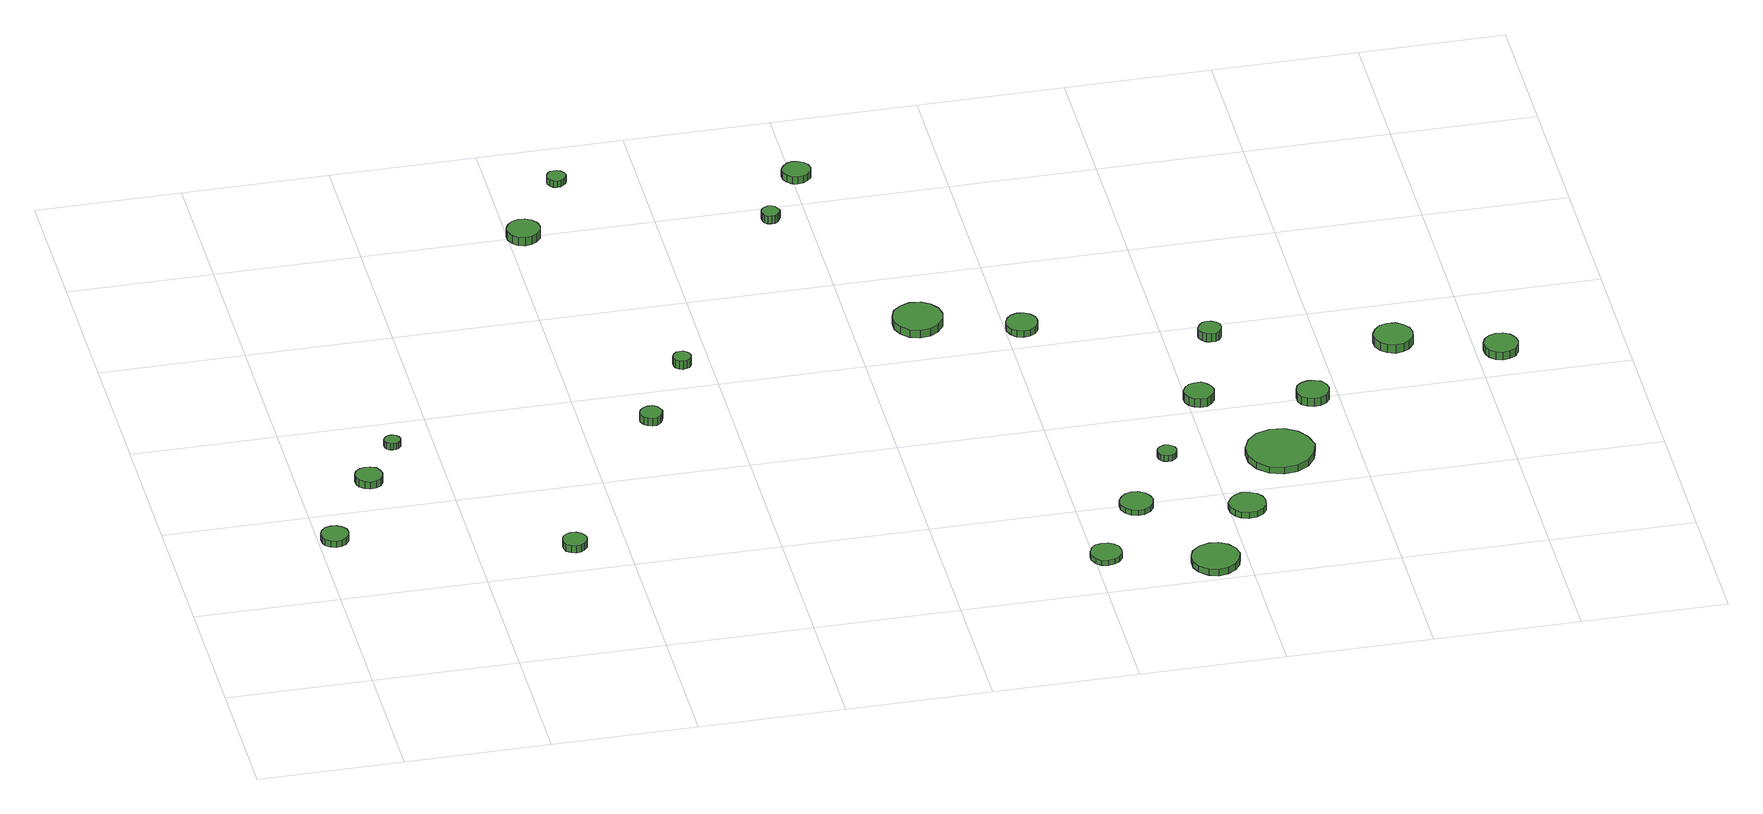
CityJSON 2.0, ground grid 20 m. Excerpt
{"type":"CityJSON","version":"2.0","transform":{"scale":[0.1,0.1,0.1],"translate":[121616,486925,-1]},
"CityObjects":{
"tree1":{"type":"SolitaryVegetationObject","attributes":{"function":"something"},"geometry":[{"type":"MultiSurface","lod":"1","boundaries":[[[0,1,2,3,4,5,6,7,8,9,10,11,12,13,14]],[[15,16,17,18,19,20,21,22,23,24,25,26,27,28,29]],[[0,29,28,1]],[[1,28,27,2]],[[2,27,26,3]],[[3,26,25,4]],[[4,25,24,5]],[[5,24,23,6]],[[6,23,22,7]],[[7,22,21,8]],[[8,21,20,9]],[[9,20,19,10]],[[10,19,18,11]],[[11,18,17,12]],[[12,17,16,13]],[[13,16,15,14]],[[14,15,29,0]]]}]},
"tree2":{"type":"SolitaryVegetationObject","attributes":{"function":"something"},"geometry":[{"type":"MultiSurface","lod":"1","boundaries":[[[30,31,32,33,34,35,36,37,38,39,40,41,42,43,44]],[[45,46,47,48,49,50,51,52,53,54,55,56,57,58,59]],[[30,59,58,31]],[[31,58,57,32]],[[32,57,56,33]],[[33,56,55,34]],[[34,55,54,35]],[[35,54,53,36]],[[36,53,52,37]],[[37,52,51,38]],[[38,51,50,39]],[[39,50,49,40]],[[40,49,48,41]],[[41,48,47,42]],[[42,47,46,43]],[[43,46,45,44]],[[44,45,59,30]]]}]},
"tree3":{"type":"SolitaryVegetationObject","attributes":{"function":"something"},"geometry":[{"type":"MultiSurface","lod":"1","boundaries":[[[60,61,62,63,64,65,66,67,68,69,70,71,72,73,74]],[[75,76,77,78,79,80,81,82,83,84,85,86,87,88,89]],[[60,89,88,61]],[[61,88,87,62]],[[62,87,86,63]],[[63,86,85,64]],[[64,85,84,65]],[[65,84,83,66]],[[66,83,82,67]],[[67,82,81,68]],[[68,81,80,69]],[[69,80,79,70]],[[70,79,78,71]],[[71,78,77,72]],[[72,77,76,73]],[[73,76,75,74]],[[74,75,89,60]]]}]},
"tree4":{"type":"SolitaryVegetationObject","attributes":{"function":"something"},"geometry":[{"type":"MultiSurface","lod":"1","boundaries":[[[90,91,92,93,94,95,96,97,98,99,100,101,102,103,104]],[[105,106,107,108,109,110,111,112,113,114,115,116,117,118,119]],[[90,119,118,91]],[[91,118,117,92]],[[92,117,116,93]],[[93,116,115,94]],[[94,115,114,95]],[[95,114,113,96]],[[96,113,112,97]],[[97,112,111,98]],[[98,111,110,99]],[[99,110,109,100]],[[100,109,108,101]],[[101,108,107,102]],[[102,107,106,103]],[[103,106,105,104]],[[104,105,119,90]]]}]},
"tree5":{"type":"SolitaryVegetationObject","attributes":{"function":"something"},"geometry":[{"type":"MultiSurface","lod":"1","boundaries":[[[120,121,122,123,124,125,126,127,128,129,130,131,132,133,134]],[[135,136,137,138,139,140,141,142,143,144,145,146,147,148,149]],[[120,149,148,121]],[[121,148,147,122]],[[122,147,146,123]],[[123,146,145,124]],[[124,145,144,125]],[[125,144,143,126]],[[126,143,142,127]],[[127,142,141,128]],[[128,141,140,129]],[[129,140,139,130]],[[130,139,138,131]],[[131,138,137,132]],[[132,137,136,133]],[[133,136,135,134]],[[134,135,149,120]]]}]},
"tree6":{"type":"SolitaryVegetationObject","attributes":{"function":"something"},"geometry":[{"type":"MultiSurface","lod":"1","boundaries":[[[150,151,152,153,154,155,156,157,158,159,160,161,162,163,164]],[[165,166,167,168,169,170,171,172,173,174,175,176,177,178,179]],[[150,179,178,151]],[[151,178,177,152]],[[152,177,176,153]],[[153,176,175,154]],[[154,175,174,155]],[[155,174,173,156]],[[156,173,172,157]],[[157,172,171,158]],[[158,171,170,159]],[[159,170,169,160]],[[160,169,168,161]],[[161,168,167,162]],[[162,167,166,163]],[[163,166,165,164]],[[164,165,179,150]]]}]},
"tree7":{"type":"SolitaryVegetationObject","attributes":{"function":"something"},"geometry":[{"type":"MultiSurface","lod":"1","boundaries":[[[180,181,182,183,184,185,186,187,188,189,190,191,192,193,194]],[[195,196,197,198,199,200,201,202,203,204,205,206,207,208,209]],[[180,209,208,181]],[[181,208,207,182]],[[182,207,206,183]],[[183,206,205,184]],[[184,205,204,185]],[[185,204,203,186]],[[186,203,202,187]],[[187,202,201,188]],[[188,201,200,189]],[[189,200,199,190]],[[190,199,198,191]],[[191,198,197,192]],[[192,197,196,193]],[[193,196,195,194]],[[194,195,209,180]]]}]},
"tree8":{"type":"SolitaryVegetationObject","attributes":{"function":"something"},"geometry":[{"type":"MultiSurface","lod":"1","boundaries":[[[210,211,212,213,214,215,216,217,218,219,220,221,222,223,224]],[[225,226,227,228,229,230,231,232,233,234,235,236,237,238,239]],[[210,239,238,211]],[[211,238,237,212]],[[212,237,236,213]],[[213,236,235,214]],[[214,235,234,215]],[[215,234,233,216]],[[216,233,232,217]],[[217,232,231,218]],[[218,231,230,219]],[[219,230,229,220]],[[220,229,228,221]],[[221,228,227,222]],[[222,227,226,223]],[[223,226,225,224]],[[224,225,239,210]]]}]},
"tree9":{"type":"SolitaryVegetationObject","attributes":{"function":"something"},"geometry":[{"type":"MultiSurface","lod":"1","boundaries":[[[240,241,242,243,244,245,246,247,248,249,250,251,252,253,254]],[[255,256,257,258,259,260,261,262,263,264,265,266,267,268,269]],[[240,269,268,241]],[[241,268,267,242]],[[242,267,266,243]],[[243,266,265,244]],[[244,265,264,245]],[[245,264,263,246]],[[246,263,262,247]],[[247,262,261,248]],[[248,261,260,249]],[[249,260,259,250]],[[250,259,258,251]],[[251,258,257,252]],[[252,257,256,253]],[[253,256,255,254]],[[254,255,269,240]]]}]},
"tree10":{"type":"SolitaryVegetationObject","attributes":{"function":"something"},"geometry":[{"type":"MultiSurface","lod":"1","boundaries":[[[270,271,272,273,274,275,276,277,278,279,280,281,282,283,284]],[[285,286,287,288,289,290,291,292,293,294,295,296,297,298,299]],[[270,299,298,271]],[[271,298,297,272]],[[272,297,296,273]],[[273,296,295,274]],[[274,295,294,275]],[[275,294,293,276]],[[276,293,292,277]],[[277,292,291,278]],[[278,291,290,279]],[[279,290,289,280]],[[280,289,288,281]],[[281,288,287,282]],[[282,287,286,283]],[[283,286,285,284]],[[284,285,299,270]]]}]},
"tree11":{"type":"SolitaryVegetationObject","attributes":{"function":"something"},"geometry":[{"type":"MultiSurface","lod":"1","boundaries":[[[300,301,302,303,304,305,306,307,308,309,310,311,312,313,314]],[[315,316,317,318,319,320,321,322,323,324,325,326,327,328,329]],[[300,329,328,301]],[[301,328,327,302]],[[302,327,326,303]],[[303,326,325,304]],[[304,325,324,305]],[[305,324,323,306]],[[306,323,322,307]],[[307,322,321,308]],[[308,321,320,309]],[[309,320,319,310]],[[310,319,318,311]],[[311,318,317,312]],[[312,317,316,313]],[[313,316,315,314]],[[314,315,329,300]]]}]},
"tree12":{"type":"SolitaryVegetationObject","attributes":{"function":"something"},"geometry":[{"type":"MultiSurface","lod":"1","boundaries":[[[330,331,332,333,334,335,336,337,338,339,340,341,342,343,344]],[[345,346,347,348,349,350,351,352,353,354,355,356,357,358,359]],[[330,359,358,331]],[[331,358,357,332]],[[332,357,356,333]],[[333,356,355,334]],[[334,355,354,335]],[[335,354,353,336]],[[336,353,352,337]],[[337,352,351,338]],[[338,351,350,339]],[[339,350,349,340]],[[340,349,348,341]],[[341,348,347,342]],[[342,347,346,343]],[[343,346,345,344]],[[344,345,359,330]]]}]},
"tree13":{"type":"SolitaryVegetationObject","attributes":{"function":"something"},"geometry":[{"type":"MultiSurface","lod":"1","boundaries":[[[360,361,362,363,364,365,366,367,368,369,370,371,372,373,374]],[[375,376,377,378,379,380,381,382,383,384,385,386,387,388,389]],[[360,389,388,361]],[[361,388,387,362]],[[362,387,386,363]],[[363,386,385,364]],[[364,385,384,365]],[[365,384,383,366]],[[366,383,382,367]],[[367,382,381,368]],[[368,381,380,369]],[[369,380,379,370]],[[370,379,378,371]],[[371,378,377,372]],[[372,377,376,373]],[[373,376,375,374]],[[374,375,389,360]]]}]},
"tree14":{"type":"SolitaryVegetationObject","attributes":{"function":"something"},"geometry":[{"type":"MultiSurface","lod":"1","boundaries":[[[390,391,392,393,394,395,396,397,398,399,400,401,402,403,404]],[[405,406,407,408,409,410,411,412,413,414,415,416,417,418,419]],[[390,419,418,391]],[[391,418,417,392]],[[392,417,416,393]],[[393,416,415,394]],[[394,415,414,395]],[[395,414,413,396]],[[396,413,412,397]],[[397,412,411,398]],[[398,411,410,399]],[[399,410,409,400]],[[400,409,408,401]],[[401,408,407,402]],[[402,407,406,403]],[[403,406,405,404]],[[404,405,419,390]]]}]},
"tree15":{"type":"SolitaryVegetationObject","attributes":{"function":"something"},"geometry":[{"type":"MultiSurface","lod":"1","boundaries":[[[420,421,422,423,424,425,426,427,428,429,430,431,432,433,434]],[[435,436,437,438,439,440,441,442,443,444,445,446,447,448,449]],[[420,449,448,421]],[[421,448,447,422]],[[422,447,446,423]],[[423,446,445,424]],[[424,445,444,425]],[[425,444,443,426]],[[426,443,442,427]],[[427,442,441,428]],[[428,441,440,429]],[[429,440,439,430]],[[430,439,438,431]],[[431,438,437,432]],[[432,437,436,433]],[[433,436,435,434]],[[434,435,449,420]]]}]},
"tree16":{"type":"SolitaryVegetationObject","attributes":{"function":"something"},"geometry":[{"type":"MultiSurface","lod":"1","boundaries":[[[450,451,452,453,454,455,456,457,458,459,460,461,462,463,464]],[[465,466,467,468,469,470,471,472,473,474,475,476,477,478,479]],[[450,479,478,451]],[[451,478,477,452]],[[452,477,476,453]],[[453,476,475,454]],[[454,475,474,455]],[[455,474,473,456]],[[456,473,472,457]],[[457,472,471,458]],[[458,471,470,459]],[[459,470,469,460]],[[460,469,468,461]],[[461,468,467,462]],[[462,467,466,463]],[[463,466,465,464]],[[464,465,479,450]]]}]},
"tree17":{"type":"SolitaryVegetationObject","attributes":{"function":"something"},"geometry":[{"type":"MultiSurface","lod":"1","boundaries":[[[480,481,482,483,484,485,486,487,488,489,490,491,492,493,494]],[[495,496,497,498,499,500,501,502,503,504,505,506,507,508,509]],[[480,509,508,481]],[[481,508,507,482]],[[482,507,506,483]],[[483,506,505,484]],[[484,505,504,485]],[[485,504,503,486]],[[486,503,502,487]],[[487,502,501,488]],[[488,501,500,489]],[[489,500,499,490]],[[490,499,498,491]],[[491,498,497,492]],[[492,497,496,493]],[[493,496,495,494]],[[494,495,509,480]]]}]},
"tree18":{"type":"SolitaryVegetationObject","attributes":{"function":"something"},"geometry":[{"type":"MultiSurface","lod":"1","boundaries":[[[510,511,512,513,514,515,516,517,518,519,520,521,522,523,524]],[[525,526,527,528,529,530,531,532,533,534,535,536,537,538,539]],[[510,539,538,511]],[[511,538,537,512]],[[512,537,536,513]],[[513,536,535,514]],[[514,535,534,515]],[[515,534,533,516]],[[516,533,532,517]],[[517,532,531,518]],[[518,531,530,519]],[[519,530,529,520]],[[520,529,528,521]],[[521,528,527,522]],[[522,527,526,523]],[[523,526,525,524]],[[524,525,539,510]]]}]},
"tree19":{"type":"SolitaryVegetationObject","attributes":{"function":"something"},"geometry":[{"type":"MultiSurface","lod":"1","boundaries":[[[540,541,542,543,544,545,546,547,548,549,550,551,552,553,554]],[[555,556,557,558,559,560,561,562,563,564,565,566,567,568,569]],[[540,569,568,541]],[[541,568,567,542]],[[542,567,566,543]],[[543,566,565,544]],[[544,565,564,545]],[[545,564,563,546]],[[546,563,562,547]],[[547,562,561,548]],[[548,561,560,549]],[[549,560,559,550]],[[550,559,558,551]],[[551,558,557,552]],[[552,557,556,553]],[[553,556,555,554]],[[554,555,569,540]]]}]},
"tree20":{"type":"SolitaryVegetationObject","attributes":{"function":"something"},"geometry":[{"type":"MultiSurface","lod":"1","boundaries":[[[570,571,572,573,574,575,576,577,578,579,580,581,582,583,584]],[[585,586,587,588,589,590,591,592,593,594,595,596,597,598,599]],[[570,599,598,571]],[[571,598,597,572]],[[572,597,596,573]],[[573,596,595,574]],[[574,595,594,575]],[[575,594,593,576]],[[576,593,592,577]],[[577,592,591,578]],[[578,591,590,579]],[[579,590,589,580]],[[580,589,588,581]],[[581,588,587,582]],[[582,587,586,583]],[[583,586,585,584]],[[584,585,599,570]]]}]},
"tree21":{"type":"SolitaryVegetationObject","attributes":{"function":"something"},"geometry":[{"type":"MultiSurface","lod":"1","boundaries":[[[600,601,602,603,604,605,606,607,608,609,610,611,612,613,614]],[[615,616,617,618,619,620,621,622,623,624,625,626,627,628,629]],[[600,629,628,601]],[[601,628,627,602]],[[602,627,626,603]],[[603,626,625,604]],[[604,625,624,605]],[[605,624,623,606]],[[606,623,622,607]],[[607,622,621,608]],[[608,621,620,609]],[[609,620,619,610]],[[610,619,618,611]],[[611,618,617,612]],[[612,617,616,613]],[[613,616,615,614]],[[614,615,629,600]]]}]},
"tree22":{"type":"SolitaryVegetationObject","attributes":{"function":"something"},"geometry":[{"type":"MultiSurface","lod":"1","boundaries":[[[630,631,632,633,634,635,636,637,638,639,640,641,642,643,644]],[[645,646,647,648,649,650,651,652,653,654,655,656,657,658,659]],[[630,659,658,631]],[[631,658,657,632]],[[632,657,656,633]],[[633,656,655,634]],[[634,655,654,635]],[[635,654,653,636]],[[636,653,652,637]],[[637,652,651,638]],[[638,651,650,639]],[[639,650,649,640]],[[640,649,648,641]],[[641,648,647,642]],[[642,647,646,643]],[[643,646,645,644]],[[644,645,659,630]]]}]},
"tree23":{"type":"SolitaryVegetationObject","attributes":{"function":"something"},"geometry":[{"type":"MultiSurface","lod":"1","boundaries":[[[660,661,662,663,664,665,666,667,668,669,670,671,672,673,674]],[[675,676,677,678,679,680,681,682,683,684,685,686,687,688,689]],[[660,689,688,661]],[[661,688,687,662]],[[662,687,686,663]],[[663,686,685,664]],[[664,685,684,665]],[[665,684,683,666]],[[666,683,682,667]],[[667,682,681,668]],[[668,681,680,669]],[[669,680,679,670]],[[670,679,678,671]],[[671,678,677,672]],[[672,677,676,673]],[[673,676,675,674]],[[674,675,689,660]]]}]}
},
"vertices":[
[41,340,16],[40,348,16],[35,354,16],[28,358,16],[20,359,16],[13,357,16],[7,351,16],[4,344,16],[4,336,16],[7,329,16],[13,324,16],[20,321,16],[28,322,16],[35,326,16],[40,333,16],[40,333,6],[35,326,6],[28,322,6],[20,321,6],[13,324,6],[7,329,6],[4,336,6],[4,344,6],[7,351,6],[13,357,6],[20,359,6],[28,358,6],[35,354,6],[40,348,6],[41,340,6],
[115,468,17],[113,475,17],[109,482,17],[102,485,17],[94,486,17],[87,484,17],[81,479,17],[78,472,17],[78,464,17],[81,457,17],[87,452,17],[94,449,17],[102,450,17],[109,454,17],[113,460,17],[113,460,6],[109,454,6],[102,450,6],[94,449,6],[87,452,6],[81,457,6],[78,464,6],[78,472,6],[81,479,6],[87,484,6],[94,486,6],[102,485,6],[109,482,6],[113,475,6],[115,468,6],
[156,545,16],[155,550,16],[152,553,16],[148,556,16],[144,556,16],[140,555,16],[136,552,16],[134,548,16],[134,543,16],[136,539,16],[140,536,16],[144,535,16],[148,535,16],[152,537,16],[155,541,16],[155,541,6],[152,537,6],[148,535,6],[144,535,6],[140,536,6],[136,539,6],[134,543,6],[134,548,6],[136,552,6],[140,555,6],[144,556,6],[148,556,6],[152,553,6],[155,550,6],[156,545,6],
[348,258,17],[346,265,17],[342,271,17],[336,274,17],[329,275,17],[323,273,17],[317,268,17],[315,262,17],[315,255,17],[317,248,17],[323,244,17],[329,241,17],[336,242,17],[342,246,17],[346,251,17],[346,251,6],[342,246,6],[336,242,6],[329,241,6],[323,244,6],[317,248,6],[315,255,6],[315,262,6],[317,268,6],[323,273,6],[329,275,6],[336,274,6],[342,271,6],[346,265,6],[348,258,6],
[510,534,18],[508,540,18],[505,545,18],[499,549,18],[493,549,18],[487,547,18],[482,543,18],[479,537,18],[479,531,18],[482,525,18],[487,521,18],[493,519,18],[499,519,18],[505,523,18],[508,528,18],[508,528,6],[505,523,6],[499,519,6],[493,519,6],[487,521,6],[482,525,6],[479,531,6],[479,537,6],[482,543,6],[487,547,6],[493,549,6],[499,549,6],[505,545,6],[508,540,6],[510,534,6],
[444,1001,19],[442,1010,19],[436,1018,19],[428,1022,19],[419,1023,19],[410,1020,19],[403,1014,19],[399,1005,19],[399,996,19],[403,987,19],[410,981,19],[419,978,19],[428,979,19],[436,984,19],[442,991,19],[442,991,6],[436,984,6],[428,979,6],[419,978,6],[410,981,6],[403,987,6],[399,996,6],[399,1005,6],[403,1014,6],[410,1020,6],[419,1023,6],[428,1022,6],[436,1018,6],[442,1010,6],[444,1001,6],
[573,648,24],[572,653,24],[569,657,24],[565,660,24],[560,660,24],[555,659,24],[551,655,24],[549,651,24],[549,646,24],[551,641,24],[555,638,24],[560,636,24],[565,637,24],[569,639,24],[572,643,24],[572,643,11],[569,639,11],[565,637,11],[560,636,11],[555,638,11],[551,641,11],[549,646,11],[549,651,11],[551,655,11],[555,659,11],[560,660,11],[565,660,11],[569,657,11],[572,653,11],[573,648,11],
[505,1119,16],[503,1125,16],[500,1129,16],[495,1132,16],[490,1132,16],[485,1131,16],[481,1127,16],[479,1122,16],[479,1117,16],[481,1112,16],[485,1108,16],[490,1106,16],[495,1107,16],[500,1110,16],[503,1114,16],[503,1114,6],[500,1110,6],[495,1107,6],[490,1106,6],[485,1108,6],[481,1112,6],[479,1117,6],[479,1122,6],[481,1127,6],[485,1131,6],[490,1132,6],[495,1132,6],[500,1129,6],[503,1125,6],[505,1119,6],
[1036,81,16],[1035,90,16],[1029,97,16],[1022,101,16],[1013,102,16],[1004,100,16],[998,94,16],[994,85,16],[994,77,16],[998,68,16],[1004,62,16],[1013,60,16],[1022,61,16],[1029,65,16],[1035,72,16],[1035,72,8],[1029,65,8],[1022,61,8],[1013,60,8],[1004,62,8],[998,68,8],[994,77,8],[994,85,8],[998,94,8],[1004,100,8],[1013,102,8],[1022,101,8],[1029,97,8],[1035,90,8],[1036,81,8],
[763,967,22],[761,972,22],[758,977,22],[754,979,22],[749,980,22],[744,978,22],[740,975,22],[738,970,22],[738,965,22],[740,960,22],[744,956,22],[749,955,22],[754,955,22],[758,958,22],[761,962,22],[761,962,10],[758,958,10],[754,955,10],[749,955,10],[744,956,10],[740,960,10],[738,965,10],[738,970,10],[740,975,10],[744,978,10],[749,980,10],[754,979,10],[758,977,10],[761,972,10],[763,967,10],
[923,685,18],[920,699,18],[912,710,18],[900,717,18],[885,719,18],[872,714,18],[861,705,18],[856,692,18],[856,678,18],[861,665,18],[872,655,18],[885,651,18],[900,652,18],[912,660,18],[920,671,18],[920,671,6],[912,660,6],[900,652,6],[885,651,6],[872,655,6],[861,665,6],[856,678,6],[856,692,6],[861,705,6],[872,714,6],[885,719,6],[900,717,6],[912,710,6],[920,699,6],[923,685,6],
[826,1066,17],[824,1074,17],[819,1080,17],[812,1084,17],[804,1085,17],[797,1083,17],[791,1077,17],[787,1070,17],[787,1062,17],[791,1055,17],[797,1049,17],[804,1047,17],[812,1048,17],[819,1052,17],[824,1058,17],[824,1058,6],[819,1052,6],[812,1048,6],[804,1047,6],[797,1049,6],[791,1055,6],[787,1062,6],[787,1070,6],[791,1077,6],[797,1083,6],[804,1085,6],[812,1084,6],[819,1080,6],[824,1074,6],[826,1066,6],
[1103,193,15],[1101,202,15],[1096,210,15],[1087,215,15],[1078,216,15],[1069,213,15],[1062,206,15],[1058,198,15],[1058,188,15],[1062,180,15],[1069,173,15],[1078,170,15],[1087,171,15],[1096,176,15],[1101,184,15],[1101,184,7],[1096,176,7],[1087,171,7],[1078,170,7],[1069,173,7],[1062,180,7],[1058,188,7],[1058,198,7],[1062,206,7],[1069,213,7],[1078,216,7],[1087,215,7],[1096,210,7],[1101,202,7],[1103,193,7],
[1188,39,17],[1185,52,17],[1177,63,17],[1165,70,17],[1152,71,17],[1139,67,17],[1128,58,17],[1123,46,17],[1123,32,17],[1128,20,17],[1139,10,17],[1152,6,17],[1165,8,17],[1177,15,17],[1185,26,17],[1185,26,7],[1177,15,7],[1165,8,7],[1152,6,7],[1139,10,7],[1128,20,7],[1123,32,7],[1123,46,7],[1128,58,7],[1139,67,7],[1152,71,7],[1165,70,7],[1177,63,7],[1185,52,7],[1188,39,7],
[1044,645,16],[1042,654,16],[1037,661,16],[1029,666,16],[1020,667,16],[1011,664,16],[1005,658,16],[1001,650,16],[1001,641,16],[1005,632,16],[1011,626,16],[1020,623,16],[1029,624,16],[1037,629,16],[1042,636,16],[1042,636,6],[1037,629,6],[1029,624,6],[1020,623,6],[1011,626,6],[1005,632,6],[1001,641,6],[1001,650,6],[1005,658,6],[1011,664,6],[1020,667,6],[1029,666,6],[1037,661,6],[1042,654,6],[1044,645,6],
[1159,304,15],[1158,309,15],[1155,313,15],[1150,316,15],[1145,317,15],[1139,315,15],[1135,311,15],[1133,306,15],[1133,301,15],[1135,296,15],[1139,292,15],[1145,291,15],[1150,291,15],[1155,294,15],[1158,298,15],[1158,298,6],[1155,294,6],[1150,291,6],[1145,291,6],[1139,292,6],[1135,296,6],[1133,301,6],[1133,306,6],[1135,311,6],[1139,315,6],[1145,317,6],[1150,316,6],[1155,313,6],[1158,309,6],[1159,304,6],
[1249,159,15],[1247,169,15],[1241,177,15],[1232,182,15],[1221,184,15],[1211,180,15],[1204,173,15],[1199,164,15],[1199,153,15],[1204,144,15],[1211,137,15],[1221,134,15],[1232,135,15],[1241,140,15],[1247,148,15],[1247,148,6],[1241,140,6],[1232,135,6],[1221,134,6],[1211,137,6],[1204,144,6],[1199,153,6],[1199,164,6],[1204,173,6],[1211,180,6],[1221,184,6],[1232,182,6],[1241,177,6],[1247,169,6],[1249,159,6],
[1237,429,19],[1235,437,19],[1230,444,19],[1223,449,19],[1214,449,19],[1206,447,19],[1200,441,19],[1196,433,19],[1196,425,19],[1200,417,19],[1206,411,19],[1214,409,19],[1223,409,19],[1230,414,19],[1235,421,19],[1235,421,6],[1230,414,6],[1223,409,6],[1214,409,6],[1206,411,6],[1200,417,6],[1196,425,6],[1196,433,6],[1200,441,6],[1206,447,6],[1214,449,6],[1223,449,6],[1230,444,6],[1235,437,6],[1237,429,6],
[1341,276,16],[1336,295,16],[1325,311,16],[1308,321,16],[1289,323,16],[1270,317,16],[1256,304,16],[1248,286,16],[1248,266,16],[1256,248,16],[1270,235,16],[1289,229,16],[1308,231,16],[1325,241,16],[1336,257,16],[1336,257,6],[1325,241,6],[1308,231,6],[1289,229,6],[1270,235,6],[1256,248,6],[1248,266,6],[1248,286,6],[1256,304,6],[1270,317,6],[1289,323,6],[1308,321,6],[1325,311,6],[1336,295,6],[1341,276,6],
[1277,570,22],[1276,576,22],[1272,582,22],[1266,585,22],[1260,586,22],[1254,584,22],[1249,579,22],[1246,573,22],[1246,567,22],[1249,561,22],[1254,557,22],[1260,555,22],[1266,555,22],[1272,558,22],[1276,564,22],[1276,564,9],[1272,558,9],[1266,555,9],[1260,555,9],[1254,557,9],[1249,561,9],[1246,567,9],[1246,573,9],[1249,579,9],[1254,584,9],[1260,586,9],[1266,585,9],[1272,582,9],[1276,576,9],[1277,570,9],
[1387,399,20],[1385,408,20],[1379,416,20],[1371,420,20],[1362,421,20],[1353,418,20],[1346,412,20],[1343,404,20],[1343,394,20],[1346,386,20],[1353,380,20],[1362,377,20],[1371,378,20],[1379,382,20],[1385,390,20],[1385,390,7],[1379,382,7],[1371,378,7],[1362,377,7],[1353,380,7],[1346,386,7],[1343,394,7],[1343,404,7],[1346,412,7],[1353,418,7],[1362,421,7],[1371,420,7],[1379,416,7],[1385,408,7],[1387,399,7],
[1524,508,19],[1522,519,19],[1515,528,19],[1506,534,19],[1495,535,19],[1484,532,19],[1476,524,19],[1471,514,19],[1471,503,19],[1476,492,19],[1484,485,19],[1495,481,19],[1506,483,19],[1515,488,19],[1522,497,19],[1522,497,6],[1515,488,6],[1506,483,6],[1495,481,6],[1484,485,6],[1476,492,6],[1471,503,6],[1471,514,6],[1476,524,6],[1484,532,6],[1495,535,6],[1506,534,6],[1515,528,6],[1522,519,6],[1524,508,6],
[1657,461,17],[1655,470,17],[1650,478,17],[1641,483,17],[1631,484,17],[1622,481,17],[1615,475,17],[1611,466,17],[1611,456,17],[1615,447,17],[1622,440,17],[1631,437,17],[1641,438,17],[1650,443,17],[1655,451,17],[1655,451,5],[1650,443,5],[1641,438,5],[1631,437,5],[1622,440,5],[1615,447,5],[1611,456,5],[1611,466,5],[1615,475,5],[1622,481,5],[1631,484,5],[1641,483,5],[1650,478,5],[1655,470,5],[1657,461,5]
]}
